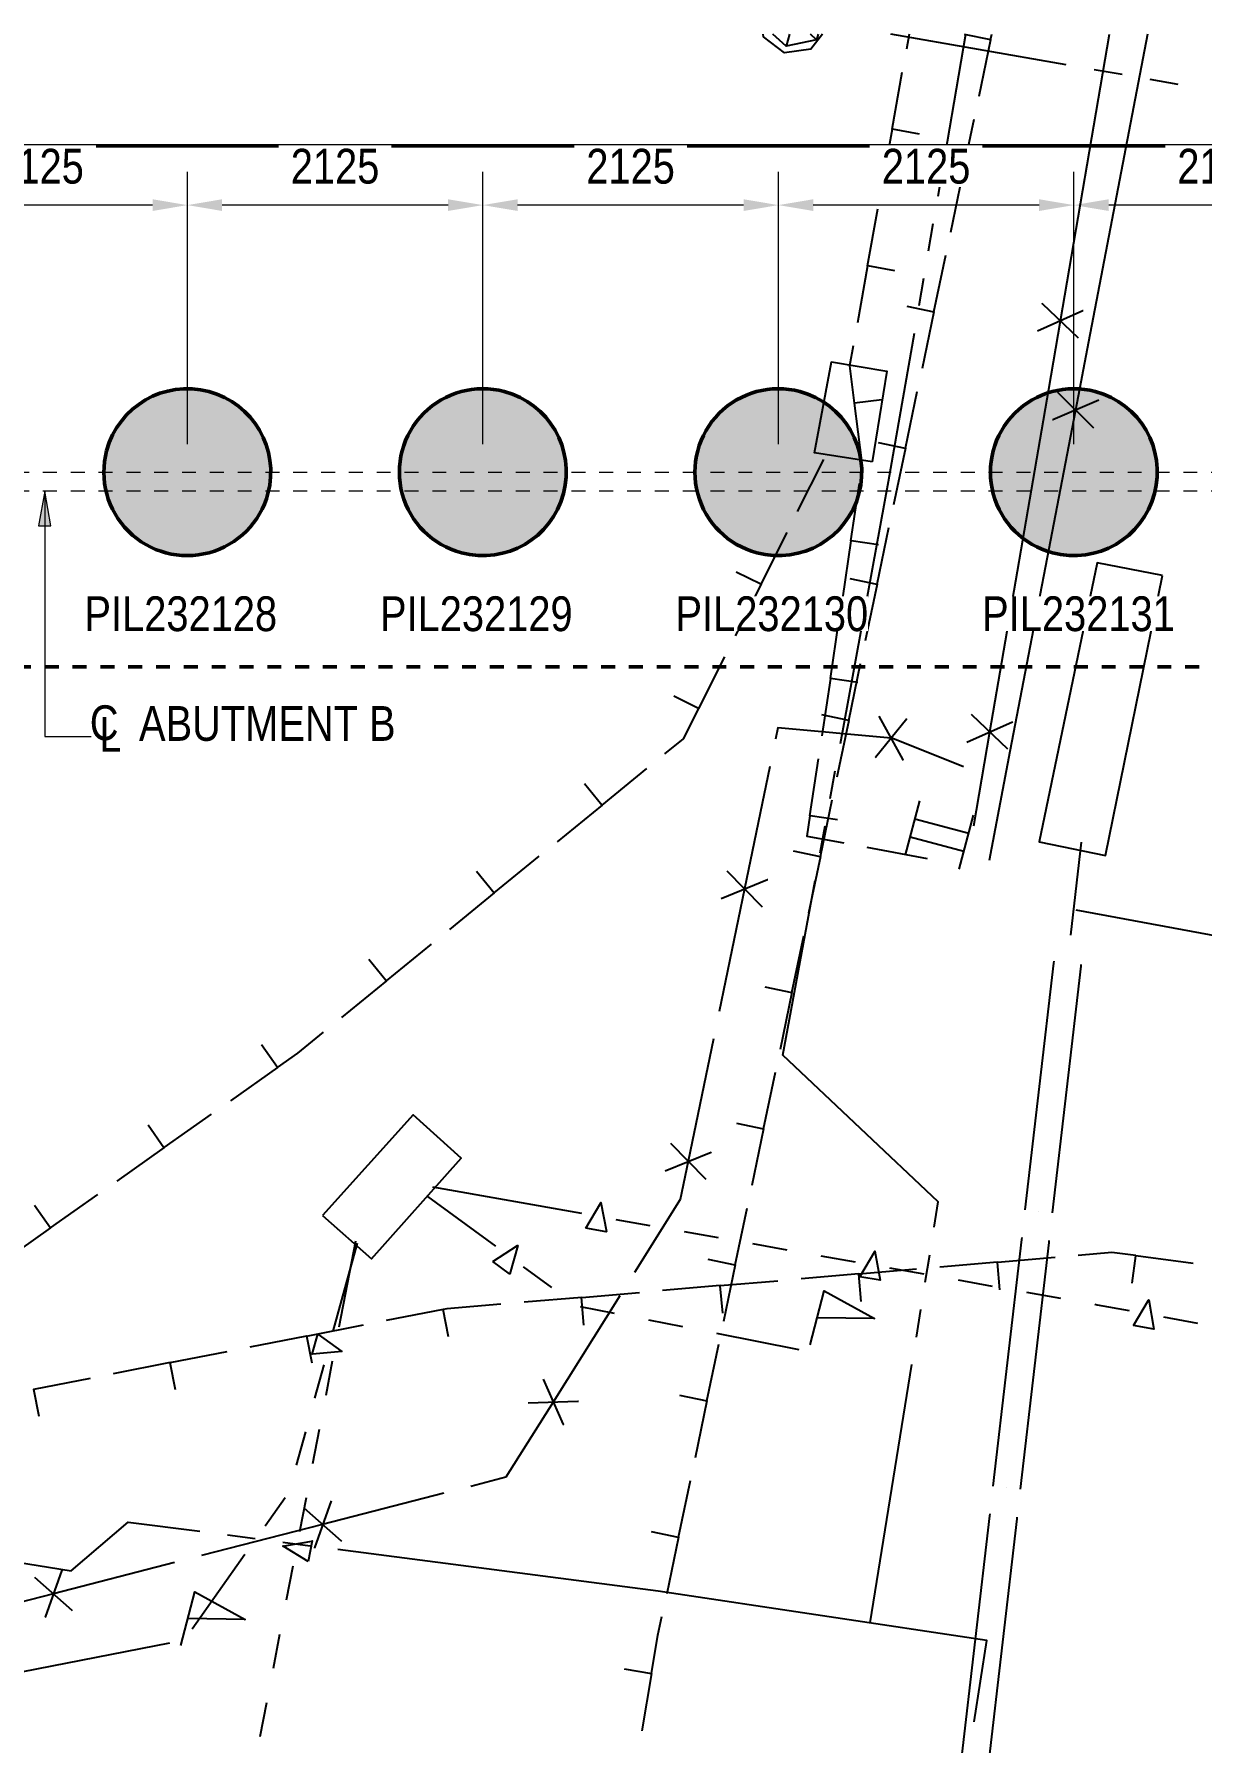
# Model space of a CAD drawing. Header units: metres. Extents: x -1160 to -1077, y 3 to 562.
# Drawn here: x -1131.47 to -1123.08, y 536.12 to 548.4 of the extents above; entities that cross this region are included whole.
import ezdxf

# ---------------------------------------------------------------- set-up
doc = ezdxf.new("R2010")
doc.units = ezdxf.units.M
doc.linetypes.add('ControlLine', pattern=[0.02, 0.0125, -0.0025, 0.0025, -0.0025])
doc.linetypes.add('JacobsGridLine', pattern=[0.0145, 0.01, -0.001, 0.0025, -0.001])
doc.layers.get('Defpoints').update_dxf_attribs({"color": 41})
for name, color, linetype, lineweight in [('A-ANNO-DIMS', 7, 'Continuous', 9), ('A-ANNO-NOTE', 7, 'Continuous', 9), ('A-DETL', 7, 'Continuous', 13), ('A-GENM', 7, 'Continuous', 35), ('G-ANNO-TEXT', 7, 'Continuous', 9), ('S-FNDN', 7, 'Continuous', 50), ('S-FNDN-IDEN', 7, 'Continuous', 18), ('S-GRID', 7, 'Continuous', 9)]:
    doc.layers.add(name, color=color, linetype=linetype, lineweight=lineweight)
doc.styles.add('Arial Narrow_1', font='ARIALN.TTF', dxfattribs={"height": 0.25})
doc.styles.add('Arial Narrow_2', font='ARIALN.TTF', dxfattribs={"height": 0.0025})
doc.dimstyles.new('Dimension_Standard_O__mm_', dxfattribs={"dimscale": 0.3048, "dimtxt": 0.255858, "dimasz": 0.82021, "dimexe": 0.787402, "dimexo": 0.492126, "dimgap": 0.492126, "dimtad": 1, "dimdec": 0, "dimlfac": 1000, "dimzin": 0, "dimdsep": 46, "dimtxsty": 'Arial Narrow_1', "dimsah": 1, "dimcen": 0.09, "dimaunit": 1, "dimadec": 4, "dimazin": 0, "dimtfac": 1, "dimtdec": 4, "dimtix": 1, "dimtmove": 0, "dimatfit": 3, "dimfxl": 1, "dimtvp": 1, "dimtfill": 1, "dimtolj": 1, "dimtzin": 0, "dimlwd": 18, "dimlwe": 18, "dimarcsym": 2})

# ---------------------------------------------------------------- blocks, each defined once
blk = doc.blocks.new('T2DPAA-T2D-PWA-SU-M2D-000003_250_dwg-40806560-DRG-2873041 - PILE LAYOUT')
at = {"color": 41, "lineweight": 25, "true_color": 0xffd0a3}
for p, q in [((-183.308, 1098.185), (-182.988, 1097.918)), ((-184.023, 1097.105), (-184.206, 1097.48)), ((-182.54, 1097.545), (-182.22, 1097.278)), ((-183.587, 1096.206), (-183.769, 1096.581)), ((-180.97, 1096.308), (-180.633, 1096.063)), ((-180.161, 1095.721), (-179.823, 1095.476)), ((-179.351, 1095.134), (-179.014, 1094.889)), ((-182.81, 1094.366), (-182.95, 1094.758)), ((-177.522, 1094.436), (-177.114, 1094.351)), ((-173.426, 1094.423), (-173.536, 1094.414)), ((-176.95, 1094.317), (-176.54, 1094.232)), ((-175.114, 1094.284), (-175.529, 1094.25)), ((-174.117, 1094.366), (-174.532, 1094.332)), ((-182.472, 1093.425), (-182.613, 1093.817)), ((-177.055, 1093.893), (-177.469, 1093.846)), ((-174.313, 1093.793), (-173.897, 1093.815)), ((-173.314, 1093.847), (-173.274, 1093.849)), ((-178.049, 1093.781), (-178.463, 1093.735)), ((-176.31, 1093.684), (-175.894, 1093.707)), ((-175.311, 1093.739), (-174.895, 1093.761)), ((-179.305, 1093.522), (-178.889, 1093.544)), ((-178.307, 1093.576), (-177.89, 1093.599)), ((-177.308, 1093.63), (-176.892, 1093.653)), ((-181.302, 1093.413), (-180.886, 1093.436)), ((-180.303, 1093.468), (-179.887, 1093.49)), ((-183.299, 1093.305), (-182.883, 1093.327)), ((-182.3, 1093.359), (-181.884, 1093.382)), ((-184.297, 1093.251), (-183.881, 1093.273)), ((-179.155, 1093.217), (-179.122, 1092.777)), ((-182.135, 1092.484), (-182.275, 1092.876)), ((-181.797, 1091.542), (-181.938, 1091.934))]:
    blk.add_line(p, q, dxfattribs=at)
at = {"color": 21, "lineweight": 25, "true_color": 0xdea3a3}
for p, q in [((-185.22, 1096.231), (-185.836, 1096.461)), ((-184.751, 1096.057), (-184.986, 1096.144)), ((-184.254, 1096.038), (-184.504, 1096.041)), ((-183.754, 1096.034), (-184.004, 1096.036)), ((-182.847, 1096.026), (-183.504, 1096.032)), ((-183.462, 1095.997), (-182.835, 1096.041)), ((-185.457, 1095.858), (-185.208, 1095.876)), ((-184.959, 1095.893), (-184.709, 1095.91)), ((-184.46, 1095.928), (-184.21, 1095.945)), ((-183.961, 1095.962), (-183.712, 1095.98)), ((-186.455, 1095.789), (-186.206, 1095.806)), ((-185.956, 1095.823), (-185.707, 1095.841)), ((-182.393, 1095.623), (-182.614, 1095.06)), ((-182.318, 1095.606), (-182.226, 1094.523)), ((-182.706, 1094.828), (-182.797, 1094.595)), ((-182.876, 1094.36), (-182.859, 1094.111)), ((-182.205, 1094.274), (-182.184, 1094.025)), ((-182.843, 1093.861), (-182.827, 1093.612)), ((-182.163, 1093.776), (-182.142, 1093.527)), ((-182.81, 1093.363), (-182.771, 1092.76)), ((-182.121, 1093.278), (-182.1, 1093.029)), ((-182.079, 1092.78), (-182.058, 1092.531)), ((-182.037, 1092.281), (-182.015, 1092.032)), ((-181.994, 1091.783), (-181.973, 1091.534)), ((-181.952, 1091.285), (-181.931, 1091.036)), ((-181.871, 1090.288), (-181.852, 1090.039))]:
    blk.add_line(p, q, dxfattribs=at)
at = {"color": 9, "lineweight": 25, "true_color": 0xd0d0a3}
for p, q in [((-185.115, 1096.388), (-185.089, 1096.19)), ((-185.063, 1095.992), (-185.038, 1095.793)), ((-174.498, 1093.924), (-173.321, 1094.029)), ((-174.896, 1093.889), (-174.697, 1093.906)), ((-175.294, 1093.853), (-175.095, 1093.871)), ((-179.281, 1093.53), (-179.082, 1093.545)), ((-178.883, 1093.561), (-178.683, 1093.576)), ((-184.54, 1091.761), (-182.667, 1091.947)), ((-182.468, 1091.967), (-182.269, 1091.987)), ((-182.07, 1092.007), (-181.871, 1092.026))]:
    blk.add_line(p, q, dxfattribs=at)
at = {"color": 253, "lineweight": 25, "true_color": 0xa3d9a3}
blk.add_line((-173.636, 1095.056), (-173.736, 1095.256), dxfattribs=at)
at = {"color": 253, "lineweight": 25, "true_color": 0xa3d0a3}
for p, q in [((-173.349, 1093.277), (-173.46, 1094.552)), ((-173.314, 1092.869), (-173.332, 1093.073)), ((-173.279, 1092.462), (-173.296, 1092.666))]:
    blk.add_line(p, q, dxfattribs=at)
at = {"color": 21, "lineweight": 25, "true_color": 0xeca3a3}
for p, q in [((-179.136, 1092.934), (-178.736, 1092.934)), ((-179.002, 1092.934), (-179.002, 1092.534)), ((-178.869, 1092.934), (-178.869, 1092.534)), ((-179.136, 1092.534), (-178.736, 1092.534)), ((-179.095, 1090.215), (-179.206, 1091.644))]:
    blk.add_line(p, q, dxfattribs=at)
at = {"color": 9, "lineweight": 25, "true_color": 0xd0a3d0}
for p, q in [((-179.389, 1091.635), (-178.722, 1091.733)), ((-181.368, 1091.347), (-181.368, 1091.347)), ((-183.348, 1091.059), (-183.348, 1091.059))]:
    blk.add_line(p, q, dxfattribs=at)
at = {"color": 9, "lineweight": 25, "true_color": 0xd0d0a3, "flags": 128}
for points in [[(-185.847, 1099.339), (-185.653, 1097.408), (-185.209, 1097.103), (-185.141, 1096.587)], [(-185.034, 1090.854), (-184.447, 1090.917), (-184.711, 1093.293), (-185.012, 1095.595)], [(-178.484, 1093.591), (-176.572, 1093.74), (-175.494, 1093.835)], [(-181.672, 1092.046), (-181.488, 1092.065), (-180.755, 1093.416), (-179.481, 1093.514)]]:
    blk.add_lwpolyline(points, dxfattribs=at)
at = {"color": 41, "lineweight": 25, "true_color": 0xffd0a3, "flags": 128}
for points in [[(-183.18, 1098.339), (-183.307, 1098.187), (-183.308, 1098.185), (-183.628, 1098.452)], [(-184.64, 1097.917), (-184.462, 1098.004), (-184.46, 1098.005), (-184.278, 1097.63)], [(-182.412, 1097.698), (-182.539, 1097.546), (-182.54, 1097.545), (-182.86, 1097.812)], [(-184.203, 1097.018), (-184.025, 1097.105), (-184.023, 1097.105), (-183.841, 1096.73)], [(-181.644, 1097.058), (-181.772, 1096.905), (-181.773, 1096.904), (-182.092, 1097.171)], [(-181.773, 1096.904), (-181.637, 1096.791), (-181.443, 1096.65)], [(-180.853, 1096.47), (-180.969, 1096.309), (-180.97, 1096.308), (-181.308, 1096.552)], [(-183.766, 1096.118), (-183.588, 1096.205), (-183.587, 1096.206), (-183.404, 1095.831)], [(-180.043, 1095.883), (-180.16, 1095.722), (-180.161, 1095.721), (-180.498, 1095.965)], [(-183.006, 1094.915), (-183.138, 1095.282), (-183.15, 1095.306), (-183.332, 1095.681)], [(-183.33, 1095.219), (-183.151, 1095.306), (-183.15, 1095.306)], [(-179.234, 1095.296), (-179.35, 1095.135), (-179.351, 1095.134), (-179.689, 1095.378)], [(-178.879, 1094.791), (-178.739, 1094.69), (-178.5, 1094.64), (-178.093, 1094.555)], [(-178.46, 1094.836), (-178.5, 1094.642), (-178.5, 1094.64)], [(-177.481, 1094.632), (-177.521, 1094.438), (-177.522, 1094.436), (-177.929, 1094.521)], [(-174.101, 1094.167), (-174.117, 1094.365), (-174.117, 1094.366), (-173.702, 1094.401)], [(-182.998, 1094.299), (-182.811, 1094.366), (-182.81, 1094.366), (-182.669, 1093.974)], [(-175.097, 1094.085), (-175.113, 1094.283), (-175.114, 1094.284), (-174.698, 1094.319)], [(-175.695, 1094.237), (-175.841, 1094.225), (-176.092, 1094.124), (-176.478, 1093.968)], [(-176.017, 1093.938), (-176.091, 1094.122), (-176.092, 1094.124)], [(-173.325, 1094.042), (-173.314, 1093.849), (-173.314, 1093.847), (-173.73, 1093.825)], [(-177.033, 1093.694), (-177.055, 1093.891), (-177.055, 1093.893), (-176.641, 1093.939)], [(-175.322, 1093.938), (-175.311, 1093.74), (-175.311, 1093.739), (-175.727, 1093.716)], [(-174.323, 1093.993), (-174.313, 1093.794), (-174.313, 1093.793), (-174.729, 1093.77)], [(-178.027, 1093.583), (-178.049, 1093.78), (-178.049, 1093.781), (-177.635, 1093.828)], [(-177.319, 1093.83), (-177.308, 1093.632), (-177.308, 1093.63), (-177.724, 1093.608)], [(-176.32, 1093.884), (-176.31, 1093.686), (-176.31, 1093.684), (-176.726, 1093.662)], [(-180.314, 1093.667), (-180.304, 1093.469), (-180.303, 1093.468), (-180.72, 1093.445)], [(-179.316, 1093.721), (-179.305, 1093.523), (-179.305, 1093.522), (-179.721, 1093.499)], [(-179.043, 1093.67), (-179.188, 1093.654), (-179.167, 1093.384)], [(-179.02, 1093.471), (-179.042, 1093.668), (-179.043, 1093.67), (-178.629, 1093.716)], [(-178.317, 1093.776), (-178.307, 1093.578), (-178.307, 1093.576), (-178.723, 1093.553)], [(-182.311, 1093.559), (-182.301, 1093.361), (-182.3, 1093.359), (-182.716, 1093.336)], [(-181.313, 1093.613), (-181.302, 1093.415), (-181.302, 1093.413), (-181.718, 1093.391)], [(-184.308, 1093.45), (-184.297, 1093.252), (-184.297, 1093.251), (-184.713, 1093.228)], [(-183.31, 1093.505), (-183.299, 1093.306), (-183.299, 1093.305), (-183.715, 1093.282)], [(-182.66, 1093.357), (-182.474, 1093.424), (-182.472, 1093.425), (-182.332, 1093.033)], [(-185.314, 1093.385), (-185.295, 1093.187), (-185.295, 1093.186), (-185.71, 1093.147)], [(-185.295, 1093.186), (-185.017, 1093.212), (-184.88, 1093.219)], [(-182.323, 1092.416), (-182.136, 1092.483), (-182.135, 1092.484), (-181.994, 1092.091)], [(-181.986, 1091.475), (-181.799, 1091.542), (-181.797, 1091.542), (-181.657, 1091.15)], [(-181.496, 1090.592), (-181.519, 1090.765), (-181.601, 1090.993)], [(-181.695, 1090.567), (-181.498, 1090.592), (-181.496, 1090.592), (-181.443, 1090.179)]]:
    blk.add_lwpolyline(points, dxfattribs=at)
at = {"color": 21, "lineweight": 25, "true_color": 0xdea3a3, "flags": 128}
for points in [[(-185.974, 1096.592), (-186.495, 1097.66), (-186.8, 1098.286)], [(-185.405, 1096.706), (-185.846, 1097.49), (-186.276, 1098.256), (-186.278, 1098.278)], [(-185.764, 1097.652), (-185.926, 1097.332), (-185.927, 1097.329)], [(-185.666, 1097.476), (-186.023, 1097.504), (-186.026, 1097.505)], [(-184.426, 1094.962), (-184.866, 1095.747), (-185.307, 1096.531)], [(-184.785, 1095.908), (-184.947, 1095.588), (-184.948, 1095.585)], [(-184.686, 1095.732), (-185.043, 1095.76), (-185.046, 1095.761)], [(-182.73, 1094.104), (-183.59, 1094.371), (-184.2, 1094.56), (-184.328, 1094.787)], [(-183.642, 1094.544), (-183.539, 1094.2), (-183.538, 1094.197)], [(-183.449, 1094.484), (-183.727, 1094.259), (-183.73, 1094.257)], [(-180.769, 1093.927), (-181.667, 1093.877), (-181.947, 1093.862), (-182.539, 1094.045)], [(-181.575, 1094.033), (-181.757, 1093.724), (-181.759, 1093.722)], [(-178.772, 1094.039), (-179.67, 1093.989), (-180.569, 1093.938)], [(-179.779, 1094.133), (-179.564, 1093.847), (-179.561, 1093.844)], [(-179.578, 1094.144), (-179.76, 1093.836), (-179.762, 1093.833)], [(-178.417, 1092.693), (-178.351, 1093.235), (-178.353, 1093.249), (-178.489, 1094.055), (-178.572, 1094.05)], [(-181.776, 1094.021), (-181.561, 1093.735), (-181.558, 1093.733)], [(-178.188, 1093.175), (-178.515, 1093.322), (-178.518, 1093.324)], [(-178.222, 1093.374), (-178.482, 1093.128), (-178.484, 1093.125)], [(-178.808, 1092.513), (-178.126, 1092.574), (-175.636, 1092.798), (-175.138, 1092.843), (-173.056, 1093.031)], [(-175.252, 1092.984), (-175.026, 1092.705), (-175.024, 1092.703)], [(-175.225, 1092.685), (-175.053, 1092.999), (-175.051, 1093.002)], [(-172.986, 1092.766), (-175.232, 1092.608), (-175.731, 1092.573), (-178.225, 1092.398), (-179.022, 1092.342)], [(-178.239, 1092.715), (-178.014, 1092.436), (-178.012, 1092.434)], [(-178.213, 1092.416), (-178.041, 1092.73), (-178.039, 1092.733)], [(-175.62, 1092.43), (-175.84, 1092.713), (-175.842, 1092.716)], [(-175.641, 1092.73), (-175.819, 1092.419), (-175.821, 1092.416)], [(-181.91, 1090.787), (-181.909, 1090.769), (-181.891, 1090.538)]]:
    blk.add_lwpolyline(points, dxfattribs=at)
at = {"color": 21, "lineweight": 25, "true_color": 0xeca3a3, "flags": 128}
for points in [[(-185.97, 1096.51), (-185.57, 1096.51), (-185.67, 1096.11), (-185.77, 1096.51)], [(-182.717, 1092.692), (-182.317, 1092.692), (-182.417, 1092.292), (-182.517, 1092.692)]]:
    blk.add_lwpolyline(points, dxfattribs=at)
blk.add_lwpolyline([(-182.721, 1096.319), (-182.93, 1095.897), (-182.066, 1095.461), (-181.853, 1095.875)], close=True, dxfattribs=at)
at = {"color": 21, "lineweight": 25, "true_color": 0xdea3a3, "flags": 128}
for points in [[(-183.553, 1096.132), (-183.63, 1095.934), (-183.63, 1095.933), (-183.703, 1096.132), (-183.703, 1096.133)], [(-185.151, 1095.779), (-185.09, 1095.982), (-185.09, 1095.984), (-185.002, 1095.791), (-185.001, 1095.79)], [(-182.725, 1095.05), (-182.568, 1094.908), (-182.567, 1094.907), (-182.779, 1094.91), (-182.78, 1094.911)], [(-182.322, 1094.465), (-182.118, 1094.407), (-182.116, 1094.407), (-182.307, 1094.316), (-182.309, 1094.316)], [(-182.153, 1092.472), (-181.949, 1092.414), (-181.947, 1092.414), (-182.139, 1092.323), (-182.14, 1092.323)], [(-181.987, 1090.48), (-181.783, 1090.421), (-181.781, 1090.421), (-181.973, 1090.331), (-181.975, 1090.33)]]:
    blk.add_lwpolyline(points, close=True, dxfattribs=at)
at = {"color": 253, "lineweight": 25, "true_color": 0xa3d9a3, "flags": 128}
for points in [[(-173.586, 1095.027), (-173.713, 1095.079), (-173.786, 1095.256), (-173.713, 1095.432), (-173.696, 1095.439)], [(-173.647, 1095.256), (-173.736, 1095.256), (-173.678, 1095.371)], [(-173.594, 1095.056), (-173.636, 1095.056), (-173.609, 1095.11)]]:
    blk.add_lwpolyline(points, dxfattribs=at)
at = {"color": 41, "lineweight": 25, "true_color": 0xffd0a3, "flags": 128}
blk.add_lwpolyline([(-176.466, 1093.891), (-176.511, 1094.307), (-175.846, 1094.358), (-175.81, 1093.955)], close=True, dxfattribs=at)
at = {"color": 9, "lineweight": 25, "true_color": 0xd9a3d9, "flags": 128}
blk.add_lwpolyline([(-176.72, 1091.663), (-176.754, 1092.141), (-178.799, 1092.028), (-178.772, 1091.543)], close=True, dxfattribs=at)
at = {"color": 9, "lineweight": 25, "true_color": 0xd0a3d0, "flags": 128}
for points in [[(-181.383, 1091.445), (-179.615, 1091.702), (-179.602, 1091.704)], [(-181.354, 1091.25), (-179.587, 1091.507), (-179.573, 1091.509)], [(-183.362, 1091.157), (-181.595, 1091.414), (-181.581, 1091.416)], [(-183.333, 1090.962), (-181.566, 1091.219), (-181.552, 1091.221)], [(-185.341, 1090.869), (-183.574, 1091.126), (-183.56, 1091.128)], [(-185.313, 1090.674), (-183.546, 1090.931), (-183.532, 1090.933)]]:
    blk.add_lwpolyline(points, dxfattribs=at)
blk = doc.blocks.new('T2DPAA-T2D-PWA-SU-M2D-000001_ExistingUtilities_rvt-1-DRG-2873041 - PILE LAYOUT')
at = {"color": 254, "lineweight": 25, "true_color": 0xd0d0d0, "rotation": 75.11694444444437}
blk.add_blockref('T2DPAA-T2D-PWA-SU-M2D-000003_250_dwg-40806560-DRG-2873041 - PILE LAYOUT', (-22.928, 434.912), dxfattribs=at)
blk = doc.blocks.new('Top of Pavement - RL A - Top of Pavement - RL A-68818558-DRG-2873041 - PILE LAYOUT')
at = {"layer": 'A-GENM', "color": 252, "lineweight": 50, "true_color": 0x888888}
blk.add_open_spline([(133.908, 51.872), (133.912, 51.854), (133.953, 51.702), (134.03, 51.413), (134.138, 51.006), (134.246, 50.599), (134.354, 50.192), (134.462, 49.785), (134.57, 49.378), (134.679, 48.971), (134.787, 48.564), (134.895, 48.158), (135.003, 47.751), (135.111, 47.344), (135.219, 46.937), (135.327, 46.53), (135.436, 46.123), (135.544, 45.716), (135.652, 45.309), (135.76, 44.902), (135.868, 44.495), (135.976, 44.088), (136.084, 43.681), (136.193, 43.274), (136.301, 42.867), (136.409, 42.46), (136.517, 42.053), (136.625, 41.646), (136.733, 41.239), (136.841, 40.832), (136.95, 40.425), (137.058, 40.018), (137.166, 39.611), (137.274, 39.204), (137.382, 38.797), (137.49, 38.39), (137.598, 37.983), (137.707, 37.576), (137.815, 37.169), (137.923, 36.762), (138.031, 36.355), (138.139, 35.948), (138.247, 35.541), (138.356, 35.134), (138.464, 34.727), (138.572, 34.32), (138.68, 33.913), (138.788, 33.506), (138.896, 33.099), (139.004, 32.692), (139.113, 32.285), (139.221, 31.878), (139.329, 31.471), (139.437, 31.064), (139.545, 30.657), (139.653, 30.25), (139.761, 29.843), (139.87, 29.436), (139.978, 29.029), (140.086, 28.622), (140.194, 28.215), (140.302, 27.808), (140.41, 27.401), (140.518, 26.994), (140.627, 26.587), (140.735, 26.18), (140.843, 25.773), (140.951, 25.366), (141.059, 24.959), (141.167, 24.552), (141.275, 24.145), (141.384, 23.738), (141.528, 23.196), (141.672, 22.653), (141.816, 22.111), (141.924, 21.704), (142.032, 21.297), (142.141, 20.89), (142.249, 20.483), (142.357, 20.076), (142.465, 19.669), (142.573, 19.262), (142.681, 18.855), (142.789, 18.448), (142.898, 18.041), (143.006, 17.634), (143.114, 17.227), (143.222, 16.82), (143.33, 16.413), (143.438, 16.006), (143.546, 15.599), (143.655, 15.192), (143.763, 14.785), (143.871, 14.378), (143.961, 14.039), (144.033, 13.767), (144.087, 13.564), (144.141, 13.36), (144.213, 13.089), (144.303, 12.75), (144.412, 12.343), (144.52, 11.936), (144.628, 11.529), (144.736, 11.122), (144.844, 10.715), (144.952, 10.308), (145.06, 9.901), (145.168, 9.494), (145.261, 9.156), (145.339, 8.886), (145.399, 8.685), (145.463, 8.484), (145.529, 8.284), (145.597, 8.085), (145.665, 7.886), (145.733, 7.687), (145.822, 7.422), (145.911, 7.155), (145.999, 6.889), (146.088, 6.624), (146.2, 6.291), (146.334, 5.892), (146.467, 5.494), (146.601, 5.095), (146.734, 4.696), (146.868, 4.297), (147.003, 3.899), (147.137, 3.5), (147.272, 3.102), (147.407, 2.704), (147.542, 2.305), (147.677, 1.907), (147.811, 1.509), (147.946, 1.11), (148.081, 0.712), (148.216, 0.314), (148.351, -0.085), (148.486, -0.483), (148.62, -0.881), (148.755, -1.28), (148.89, -1.678), (149.025, -2.076), (149.149, -2.444), (149.229, -2.679), (149.263, -2.781)], degree=3, knots=[0.3233346, 0.3233346, 0.3233346, 0.3233346, 0.3236994, 0.3265896, 0.3294798, 0.3323699, 0.3352601, 0.3381503, 0.3410405, 0.3439306, 0.3468208, 0.349711, 0.3526012, 0.3554913, 0.3583815, 0.3612717, 0.3641618, 0.367052, 0.3699422, 0.3728324, 0.3757225, 0.3786127, 0.3815029, 0.3843931, 0.3872832, 0.3901734, 0.3930636, 0.3959538, 0.3988439, 0.4017341, 0.4046243, 0.4075145, 0.4104046, 0.4132948, 0.416185, 0.4190751, 0.4219653, 0.4248555, 0.4277457, 0.4306358, 0.433526, 0.4364162, 0.4393064, 0.4421965, 0.4450867, 0.4479769, 0.4508671, 0.4537572, 0.4566474, 0.4595376, 0.4624277, 0.4653179, 0.4682081, 0.4710983, 0.4739884, 0.4768786, 0.4797688, 0.482659, 0.4855491, 0.4884393, 0.4913295, 0.4942197, 0.4971098, 0.5, 0.5028902, 0.5057803, 0.5086705, 0.5115607, 0.5144509, 0.517341, 0.5202312, 0.5231214, 0.5260116, 0.5317919, 0.5346821, 0.5375723, 0.5404624, 0.5433526, 0.5462428, 0.5491329, 0.5520231, 0.5549133, 0.5578035, 0.5606936, 0.5635838, 0.566474, 0.5693642, 0.5722543, 0.5751445, 0.5780347, 0.5809249, 0.583815, 0.5867052, 0.5895954, 0.5924855, 0.5939306, 0.5953757, 0.5968208, 0.5982659, 0.6011561, 0.6040462, 0.6069364, 0.6098266, 0.6127168, 0.6156069, 0.6184971, 0.6213873, 0.6242775, 0.6271676, 0.6286127, 0.6300578, 0.6315029, 0.632948, 0.6343931, 0.6358382, 0.6372832, 0.6387283, 0.6416185, 0.6430636, 0.6445087, 0.6473988, 0.650289, 0.6531792, 0.6560694, 0.6589595, 0.6618497, 0.6647399, 0.6676301, 0.6705202, 0.6734104, 0.6763006, 0.6791908, 0.6820809, 0.6849711, 0.6878613, 0.6907514, 0.6936416, 0.6965318, 0.699422, 0.7023121, 0.7052023, 0.7080925, 0.7109827, 0.7132045, 0.7132045, 0.7132045, 0.7132045], dxfattribs=at)
blk = doc.blocks.new('T2DPAA-T2D-C3S-RS-M3D-100334_rvt-1-DRG-2873041 - PILE LAYOUT')
at = {"layer": 'A-DETL', "color": 111, "linetype": 'ControlLine', "lineweight": 50, "true_color": 0x9eeace}
blk.add_line((-1149.795, 543.854), (-1105.531, 543.854), dxfattribs=at)
at = {"layer": 'A-GENM', "color": 252, "lineweight": 50, "true_color": 0x888888, "rotation": 75.11694444444437}
blk.add_blockref('Top of Pavement - RL A - Top of Pavement - RL A-68818558-DRG-2873041 - PILE LAYOUT', (-1134.058, 404.862), dxfattribs=at)
blk = doc.blocks.new('DIMBLOCK21-DRG-2873041 - PILE LAYOUT')
at = {"layer": 'A-ANNO-DIMS', "color": 0, "lineweight": 18, "transparency": 16777216}
for p, q in [((-1123.995, 545.454), (-1123.995, 547.414)), ((-1121.871, 545.452), (-1121.871, 547.414)), ((-1122.121, 547.174), (-1123.745, 547.174))]:
    blk.add_line(p, q, dxfattribs=at)
at = {"layer": 'A-ANNO-DIMS', "color": 0, "transparency": 16777216}
for points in [[(-1123.745, 547.216), (-1123.745, 547.132), (-1123.995, 547.174)], [(-1122.121, 547.216), (-1122.121, 547.132), (-1121.871, 547.174)]]:
    blk.add_solid(points, dxfattribs=at)
at = {"layer": 'Defpoints', "color": 0, "transparency": 16777216}
for p in [(-1123.995, 547.174), (-1123.995, 545.304), (-1121.871, 545.302)]:
    blk.add_point(p, dxfattribs=at)
at = {"layer": 'A-ANNO-DIMS', "color": 0, "lineweight": 18, "transparency": 16777216, "insert": (-1122.933, 547.452), "char_height": 0.25, "width": 0.76026, "attachment_point": 5, "style": 'Arial Narrow_1', "bg_fill": 3, "box_fill_scale": 1.1, "bg_fill_color": 256, "bg_fill_true_color": 13158600, "bg_fill_transparency": 0}
blk.add_mtext('\\A1;2125', dxfattribs=at)
blk = doc.blocks.new('DIMBLOCK22-DRG-2873041 - PILE LAYOUT')
at = {"layer": 'A-ANNO-DIMS', "color": 0, "lineweight": 18, "transparency": 16777216}
for p, q in [((-1126.12, 545.454), (-1126.12, 547.414)), ((-1123.995, 545.454), (-1123.995, 547.414)), ((-1124.245, 547.174), (-1125.87, 547.174))]:
    blk.add_line(p, q, dxfattribs=at)
at = {"layer": 'A-ANNO-DIMS', "color": 0, "transparency": 16777216}
for points in [[(-1125.87, 547.216), (-1125.87, 547.132), (-1126.12, 547.174)], [(-1124.245, 547.216), (-1124.245, 547.132), (-1123.995, 547.174)]]:
    blk.add_solid(points, dxfattribs=at)
at = {"layer": 'Defpoints', "color": 0, "transparency": 16777216}
for p in [(-1126.12, 547.174), (-1126.12, 545.304), (-1123.995, 545.304)]:
    blk.add_point(p, dxfattribs=at)
at = {"layer": 'A-ANNO-DIMS', "color": 0, "lineweight": 18, "transparency": 16777216, "insert": (-1125.058, 547.452), "char_height": 0.25, "width": 0.76026, "attachment_point": 5, "style": 'Arial Narrow_1', "bg_fill": 3, "box_fill_scale": 1.1, "bg_fill_color": 256, "bg_fill_true_color": 13158600, "bg_fill_transparency": 0}
blk.add_mtext('\\A1;2125', dxfattribs=at)
blk = doc.blocks.new('DIMBLOCK23-DRG-2873041 - PILE LAYOUT')
at = {"layer": 'A-ANNO-DIMS', "color": 0, "lineweight": 18, "transparency": 16777216}
for p, q in [((-1128.245, 545.454), (-1128.245, 547.414)), ((-1126.12, 545.454), (-1126.12, 547.414)), ((-1126.37, 547.174), (-1127.995, 547.174))]:
    blk.add_line(p, q, dxfattribs=at)
at = {"layer": 'A-ANNO-DIMS', "color": 0, "transparency": 16777216}
for points in [[(-1127.995, 547.216), (-1127.995, 547.132), (-1128.245, 547.174)], [(-1126.37, 547.216), (-1126.37, 547.132), (-1126.12, 547.174)]]:
    blk.add_solid(points, dxfattribs=at)
at = {"layer": 'Defpoints', "color": 0, "transparency": 16777216}
for p in [(-1128.245, 547.174), (-1128.245, 545.304), (-1126.12, 545.304)]:
    blk.add_point(p, dxfattribs=at)
at = {"layer": 'A-ANNO-DIMS', "color": 0, "lineweight": 18, "transparency": 16777216, "insert": (-1127.183, 547.452), "char_height": 0.25, "width": 0.76026, "attachment_point": 5, "style": 'Arial Narrow_1', "bg_fill": 3, "box_fill_scale": 1.1, "bg_fill_color": 256, "bg_fill_true_color": 13158600, "bg_fill_transparency": 0}
blk.add_mtext('\\A1;2125', dxfattribs=at)
blk = doc.blocks.new('DIMBLOCK24-DRG-2873041 - PILE LAYOUT')
at = {"layer": 'A-ANNO-DIMS', "color": 0, "lineweight": 18, "transparency": 16777216}
for p, q in [((-1130.37, 545.454), (-1130.37, 547.414)), ((-1128.245, 545.454), (-1128.245, 547.414)), ((-1128.495, 547.174), (-1130.12, 547.174))]:
    blk.add_line(p, q, dxfattribs=at)
at = {"layer": 'A-ANNO-DIMS', "color": 0, "transparency": 16777216}
for points in [[(-1130.12, 547.216), (-1130.12, 547.132), (-1130.37, 547.174)], [(-1128.495, 547.216), (-1128.495, 547.132), (-1128.245, 547.174)]]:
    blk.add_solid(points, dxfattribs=at)
at = {"layer": 'Defpoints', "color": 0, "transparency": 16777216}
for p in [(-1130.37, 547.174), (-1130.37, 545.304), (-1128.245, 545.304)]:
    blk.add_point(p, dxfattribs=at)
at = {"layer": 'A-ANNO-DIMS', "color": 0, "lineweight": 18, "transparency": 16777216, "insert": (-1129.308, 547.452), "char_height": 0.25, "width": 0.76026, "attachment_point": 5, "style": 'Arial Narrow_1', "bg_fill": 3, "box_fill_scale": 1.1, "bg_fill_color": 256, "bg_fill_true_color": 13158600, "bg_fill_transparency": 0}
blk.add_mtext('\\A1;2125', dxfattribs=at)
blk = doc.blocks.new('DIMBLOCK25-DRG-2873041 - PILE LAYOUT')
at = {"layer": 'A-ANNO-DIMS', "color": 0, "lineweight": 18, "transparency": 16777216}
for p, q in [((-1132.495, 545.455), (-1132.495, 547.414)), ((-1130.37, 545.454), (-1130.37, 547.414)), ((-1130.62, 547.174), (-1132.245, 547.174))]:
    blk.add_line(p, q, dxfattribs=at)
at = {"layer": 'A-ANNO-DIMS', "color": 0, "transparency": 16777216}
for points in [[(-1132.245, 547.216), (-1132.245, 547.132), (-1132.495, 547.174)], [(-1130.62, 547.216), (-1130.62, 547.132), (-1130.37, 547.174)]]:
    blk.add_solid(points, dxfattribs=at)
at = {"layer": 'Defpoints', "color": 0, "transparency": 16777216}
for p in [(-1132.495, 547.174), (-1132.495, 545.305), (-1130.37, 545.304)]:
    blk.add_point(p, dxfattribs=at)
at = {"layer": 'A-ANNO-DIMS', "color": 0, "lineweight": 18, "transparency": 16777216, "insert": (-1131.433, 547.452), "char_height": 0.25, "width": 0.76026, "attachment_point": 5, "style": 'Arial Narrow_1', "bg_fill": 3, "box_fill_scale": 1.1, "bg_fill_color": 256, "bg_fill_true_color": 13158600, "bg_fill_transparency": 0}
blk.add_mtext('\\A1;2125', dxfattribs=at)
blk = doc.blocks.new('CS_Annot_Centreline Symbol2 - CS_Annot_Centreline Symbol-5074296-DRG-2873041 - PILE LAYOUT')
at = {"layer": 'A-ANNO-NOTE', "char_height": 0.0025, "attachment_point": 1, "style": 'Arial Narrow_2'}
for s, insert, width in [('C  ', (-0.00109, 0.00476), 0.0044093), ('L', (-0.00041, 0.00392), 0.0019241)]:
    blk.add_mtext(s, dxfattribs=dict(at, insert=insert, width=width))
blk = doc.blocks.new('DIMBLOCK46-DRG-2873041 - PILE LAYOUT')
at = {"layer": 'A-ANNO-DIMS', "color": 0, "lineweight": 18, "transparency": 16777216}
for p, q in [((-1120.101, 544.94), (-1120.101, 543.111)), ((-1121.271, 544.015), (-1121.271, 543.111)), ((-1121.521, 543.351), (-1121.771, 543.351)), ((-1120.101, 543.351), (-1121.271, 543.351)), ((-1119.851, 543.351), (-1119.601, 543.351))]:
    blk.add_line(p, q, dxfattribs=at)
at = {"layer": 'A-ANNO-DIMS', "color": 0, "transparency": 16777216}
for points in [[(-1121.521, 543.393), (-1121.521, 543.309), (-1121.271, 543.351)], [(-1119.851, 543.393), (-1119.851, 543.309), (-1120.101, 543.351)]]:
    blk.add_solid(points, dxfattribs=at)
at = {"layer": 'Defpoints', "color": 0, "transparency": 16777216}
for p in [(-1120.101, 545.09), (-1121.271, 544.165), (-1121.271, 543.351)]:
    blk.add_point(p, dxfattribs=at)
at = {"layer": 'A-ANNO-DIMS', "color": 0, "lineweight": 18, "transparency": 16777216, "char_height": 0.25, "width": 4.86373, "attachment_point": 5, "style": 'Arial Narrow_1', "bg_fill": 3, "box_fill_scale": 1.1, "bg_fill_color": 256, "bg_fill_true_color": 13158600, "bg_fill_transparency": 0}
for s, insert in [('\\A1;MINIMUM CLEARANCE FROM', (-1120.686, 543.63)), ('\\A1;UTILITY TO PILE 865 TYP', (-1120.686, 543.072))]:
    blk.add_mtext(s, dxfattribs=dict(at, insert=insert))

msp = doc.modelspace()

# ---------------------------------------------------------------- hatches: boundary and pattern name
at = {"layer": 'G-ANNO-TEXT'}
msp.add_hatch(color=256, dxfattribs=at).paths.add_polyline_path([(-1131.3961, 545.1178), (-1131.4402, 544.8678), (-1131.3521, 544.8678)])
at = {"layer": 'S-FNDN', "lineweight": 5, "true_color": 0xc0c0c0}
for points in [[(-1130.355, 544.6538), (-1130.2694, 544.6622), (-1130.1866, 544.6825), (-1130.1072, 544.7145), (-1130.0332, 544.7574), (-1129.966, 544.8105), (-1129.907, 544.8725), (-1129.8575, 544.9424), (-1129.8184, 545.0185), (-1129.7906, 545.0995), (-1129.7745, 545.1856), (-1129.7707, 545.2691), (-1129.779, 545.3543), (-1129.7993, 545.4375), (-1129.8313, 545.5169), (-1129.8743, 545.5909), (-1129.9273, 545.6581), (-1129.9894, 545.7171), (-1130.0592, 545.7666), (-1130.1354, 545.8056), (-1130.2164, 545.8335), (-1130.3005, 545.8495), (-1130.386, 545.8534), (-1130.4712, 545.8451), (-1130.5543, 545.8247), (-1130.6362, 545.7913), (-1130.7078, 545.7498), (-1130.775, 545.6968), (-1130.8339, 545.6347), (-1130.8834, 545.5648), (-1130.9225, 545.4887), (-1130.9503, 545.4077), (-1130.9664, 545.3236), (-1130.9703, 545.2381), (-1130.962, 545.1529), (-1130.9416, 545.0698), (-1130.9096, 544.9903), (-1130.8667, 544.9163), (-1130.8136, 544.8491), (-1130.7515, 544.7902), (-1130.6817, 544.7406), (-1130.6055, 544.7016), (-1130.5246, 544.6737), (-1130.4405, 544.6577)], [(-1128.23, 544.6538), (-1128.1448, 544.6621), (-1128.0616, 544.6825), (-1127.9822, 544.7145), (-1127.9082, 544.7574), (-1127.841, 544.8105), (-1127.782, 544.8725), (-1127.7325, 544.9424), (-1127.6934, 545.0185), (-1127.6656, 545.0995), (-1127.6496, 545.1836), (-1127.6457, 545.2691), (-1127.654, 545.3543), (-1127.6743, 545.4375), (-1127.7063, 545.5169), (-1127.7493, 545.5909), (-1127.8023, 545.6581), (-1127.8644, 545.7171), (-1127.9342, 545.7666), (-1128.0104, 545.8056), (-1128.0914, 545.8335), (-1128.1755, 545.8495), (-1128.261, 545.8534), (-1128.3462, 545.8451), (-1128.4293, 545.8247), (-1128.5087, 545.7928), (-1128.5828, 545.7498), (-1128.65, 545.6968), (-1128.7089, 545.6347), (-1128.7584, 545.5648), (-1128.7975, 545.4887), (-1128.8253, 545.4077), (-1128.8414, 545.3236), (-1128.8453, 545.2381), (-1128.837, 545.1529), (-1128.8166, 545.0698), (-1128.7846, 544.9903), (-1128.7417, 544.9163), (-1128.6886, 544.8491), (-1128.6265, 544.7902), (-1128.5567, 544.7406), (-1128.4805, 544.7016), (-1128.3996, 544.6737), (-1128.3155, 544.6577)], [(-1126.105, 544.6538), (-1126.0198, 544.6621), (-1125.9366, 544.6825), (-1125.8572, 544.7145), (-1125.7832, 544.7574), (-1125.716, 544.8105), (-1125.657, 544.8725), (-1125.6075, 544.9424), (-1125.5684, 545.0185), (-1125.5406, 545.0995), (-1125.5246, 545.1836), (-1125.5207, 545.2691), (-1125.529, 545.3543), (-1125.5514, 545.4427), (-1125.5813, 545.5169), (-1125.6243, 545.5909), (-1125.6773, 545.6581), (-1125.7394, 545.7171), (-1125.8092, 545.7666), (-1125.8854, 545.8056), (-1125.9664, 545.8335), (-1126.0505, 545.8495), (-1126.136, 545.8534), (-1126.2212, 545.8451), (-1126.3043, 545.8247), (-1126.3837, 545.7928), (-1126.4578, 545.7498), (-1126.525, 545.6968), (-1126.5839, 545.6347), (-1126.6334, 545.5648), (-1126.6725, 545.4887), (-1126.7003, 545.4077), (-1126.7164, 545.3236), (-1126.7203, 545.2381), (-1126.712, 545.1529), (-1126.6916, 545.0698), (-1126.6596, 544.9903), (-1126.6167, 544.9163), (-1126.5636, 544.8491), (-1126.5015, 544.7902), (-1126.4317, 544.7406), (-1126.3555, 544.7016), (-1126.2746, 544.6737), (-1126.1905, 544.6577)], [(-1123.98, 544.6538), (-1123.8948, 544.6621), (-1123.8116, 544.6825), (-1123.7322, 544.7145), (-1123.6582, 544.7574), (-1123.591, 544.8105), (-1123.532, 544.8725), (-1123.4825, 544.9424), (-1123.4434, 545.0185), (-1123.4156, 545.0995), (-1123.3996, 545.1836), (-1123.3957, 545.2691), (-1123.404, 545.3543), (-1123.4243, 545.4375), (-1123.4563, 545.5169), (-1123.4993, 545.5909), (-1123.5523, 545.6581), (-1123.6144, 545.7171), (-1123.6842, 545.7666), (-1123.7604, 545.8056), (-1123.8414, 545.8335), (-1123.9255, 545.8495), (-1124.011, 545.8534), (-1124.0962, 545.8451), (-1124.1793, 545.8247), (-1124.2587, 545.7928), (-1124.3328, 545.7498), (-1124.4, 545.6968), (-1124.4589, 545.6347), (-1124.5084, 545.5648), (-1124.5475, 545.4887), (-1124.5753, 545.4077), (-1124.5914, 545.3236), (-1124.5953, 545.2381), (-1124.587, 545.1529), (-1124.5666, 545.0698), (-1124.5346, 544.9903), (-1124.4917, 544.9163), (-1124.4386, 544.8491), (-1124.3765, 544.7902), (-1124.3067, 544.7406), (-1124.2305, 544.7016), (-1124.1496, 544.6737), (-1124.0655, 544.6577), (-1123.9955, 544.6545)]]:
    msp.add_hatch(color=9, dxfattribs=at).paths.add_polyline_path(points)

# ---------------------------------------------------------------- linework, layer by layer
at = {"layer": 'G-ANNO-TEXT'}
for p, q in [((-1131.3961, 545.1178), (-1131.4402, 544.8678)), ((-1131.3521, 544.8678), (-1131.3961, 545.1178)), ((-1131.3961, 545.1178), (-1131.3961, 543.3524)), ((-1131.4402, 544.8678), (-1131.3521, 544.8678)), ((-1131.3961, 543.3524), (-1131.0617, 543.3524))]:
    msp.add_line(p, q, dxfattribs=at)
at = {"layer": 'S-FNDN'}
for centre, start, end in [((-1130.3705, 545.2536), 345.11694, 165.11694), ((-1128.2455, 545.2536), 75.11694, 255.11694), ((-1128.2455, 545.2536), 255.11694, 75.11694), ((-1126.1205, 545.2536), 75.11694, 255.11694), ((-1126.1205, 545.2536), 255.11694, 75.11694), ((-1123.9955, 545.2536), 75.11694, 255.11694), ((-1123.9955, 545.2536), 255.11694, 75.11694), ((-1130.3705, 545.2536), 165.11694, 345.11694)]:
    msp.add_arc(centre, 0.6, start, end, dxfattribs=at)
at = {"layer": 'S-GRID', "linetype": 'JacobsGridLine', "lineweight": 18}
msp.add_line((-1135.6082, 545.1185), (-1105.5376, 545.1185), dxfattribs=at)

# ---------------------------------------------------------------- block references
at = {"lineweight": 5}
for name in ['T2DPAA-T2D-C3S-RS-M3D-100334_rvt-1-DRG-2873041 - PILE LAYOUT', 'T2DPAA-T2D-PWA-SU-M2D-000001_ExistingUtilities_rvt-1-DRG-2873041 - PILE LAYOUT']:
    msp.add_blockref(name, (0, 0), dxfattribs=at)
at = {"layer": 'A-ANNO-NOTE', "xscale": 100, "yscale": 100, "zscale": 100}
msp.add_blockref('CS_Annot_Centreline Symbol2 - CS_Annot_Centreline Symbol-5074296-DRG-2873041 - PILE LAYOUT', (-1130.9628, 543.1009), dxfattribs=at)

# ---------------------------------------------------------------- next in the draw order: texts
at = {"layer": 'A-ANNO-NOTE', "insert": (-1130.7178, 543.5715), "char_height": 0.25, "attachment_point": 1, "style": 'Arial Narrow_1', "bg_fill": 3, "box_fill_scale": 1, "bg_fill_color": 256, "bg_fill_true_color": 13158600, "bg_fill_transparency": 0}
msp.add_mtext('ABUTMENT B', dxfattribs=at)
at = {"layer": 'S-FNDN-IDEN', "lineweight": 9, "char_height": 0.25, "attachment_point": 1, "style": 'Arial Narrow_1', "bg_fill": 3, "box_fill_scale": 1, "bg_fill_color": 256, "bg_fill_true_color": 13158600, "bg_fill_transparency": 0}
for s, insert in [('PIL232128', (-1131.1101, 544.3606)), ('PIL232129', (-1128.9851, 544.3606)), ('PIL232130', (-1126.8601, 544.3606)), ('PIL232131', (-1124.6551, 544.3606))]:
    msp.add_mtext(s, dxfattribs=dict(at, insert=insert))

# ---------------------------------------------------------------- next in the draw order: dimensions: what is measured, and where the dimension line sits
at = {"layer": 'A-ANNO-DIMS', "lineweight": 18}
dim = msp.add_linear_dim(base=(-1123.9955, 547.174), p1=(-1121.8709, 545.3019), p2=(-1123.9955, 545.3036), dimstyle='Dimension_Standard_O__mm_', override={"dimpost": '<>', "dimfxl": 2.124619}, dxfattribs=at)
dim.commit()
dim.dimension.update_dxf_attribs({"geometry": 'DIMBLOCK21-DRG-2873041 - PILE LAYOUT', "text_midpoint": (-1122.9332, 547.4516)})
dim = msp.add_linear_dim(base=(-1121.2709, 543.3511), p1=(-1120.1012, 545.09), p2=(-1121.2709, 544.1648), angle=0, text='MINIMUM CLEARANCE FROM\\XUTILITY TO PILE 865 TYP', dimstyle='Dimension_Standard_O__mm_', override={"dimpost": '<>', "dimfxl": 1.491313}, dxfattribs=at)
dim.commit()
dim.dimension.update_dxf_attribs({"geometry": 'DIMBLOCK46-DRG-2873041 - PILE LAYOUT', "text_midpoint": (-1120.686, 543.3511)})

# ---------------------------------------------------------------- next in the draw order: dimensions: what is measured, and where the dimension line sits
dim = msp.add_linear_dim(base=(-1126.1205, 547.174), p1=(-1123.9955, 545.3036), p2=(-1126.1205, 545.3036), angle=0, dimstyle='Dimension_Standard_O__mm_', override={"dimpost": '<>', "dimfxl": 2.125}, dxfattribs=at)
dim.commit()
dim.dimension.update_dxf_attribs({"geometry": 'DIMBLOCK22-DRG-2873041 - PILE LAYOUT', "text_midpoint": (-1125.058, 547.4516)})

# ---------------------------------------------------------------- next in the draw order: dimensions: what is measured, and where the dimension line sits
dim = msp.add_linear_dim(base=(-1128.2455, 547.174), p1=(-1126.1205, 545.3036), p2=(-1128.2455, 545.3036), dimstyle='Dimension_Standard_O__mm_', override={"dimpost": '<>', "dimfxl": 2.125}, dxfattribs=at)
dim.commit()
dim.dimension.update_dxf_attribs({"geometry": 'DIMBLOCK23-DRG-2873041 - PILE LAYOUT', "text_midpoint": (-1127.183, 547.4516)})

# ---------------------------------------------------------------- next in the draw order: dimensions: what is measured, and where the dimension line sits
dim = msp.add_linear_dim(base=(-1130.3705, 547.174), p1=(-1128.2455, 545.3036), p2=(-1130.3705, 545.3036), dimstyle='Dimension_Standard_O__mm_', override={"dimpost": '<>', "dimfxl": 2.125}, dxfattribs=at)
dim.commit()
dim.dimension.update_dxf_attribs({"geometry": 'DIMBLOCK24-DRG-2873041 - PILE LAYOUT', "text_midpoint": (-1129.308, 547.4516)})

# ---------------------------------------------------------------- next in the draw order: dimensions: what is measured, and where the dimension line sits
dim = msp.add_linear_dim(base=(-1132.4955, 547.174), p1=(-1130.3705, 545.3036), p2=(-1132.4955, 545.3046), dimstyle='Dimension_Standard_O__mm_', override={"dimpost": '<>', "dimfxl": 2.125}, dxfattribs=at)
dim.commit()
dim.dimension.update_dxf_attribs({"geometry": 'DIMBLOCK25-DRG-2873041 - PILE LAYOUT', "text_midpoint": (-1131.433, 547.4516)})

# ---------------------------------------------------------------- next in the draw order: linework, layer by layer
at = {"layer": 'S-GRID', "linetype": 'JacobsGridLine', "lineweight": 18}
msp.add_line((-1135.6082, 545.2536), (-1105.5376, 545.2536), dxfattribs=at)

doc.saveas('drawing.dxf')
